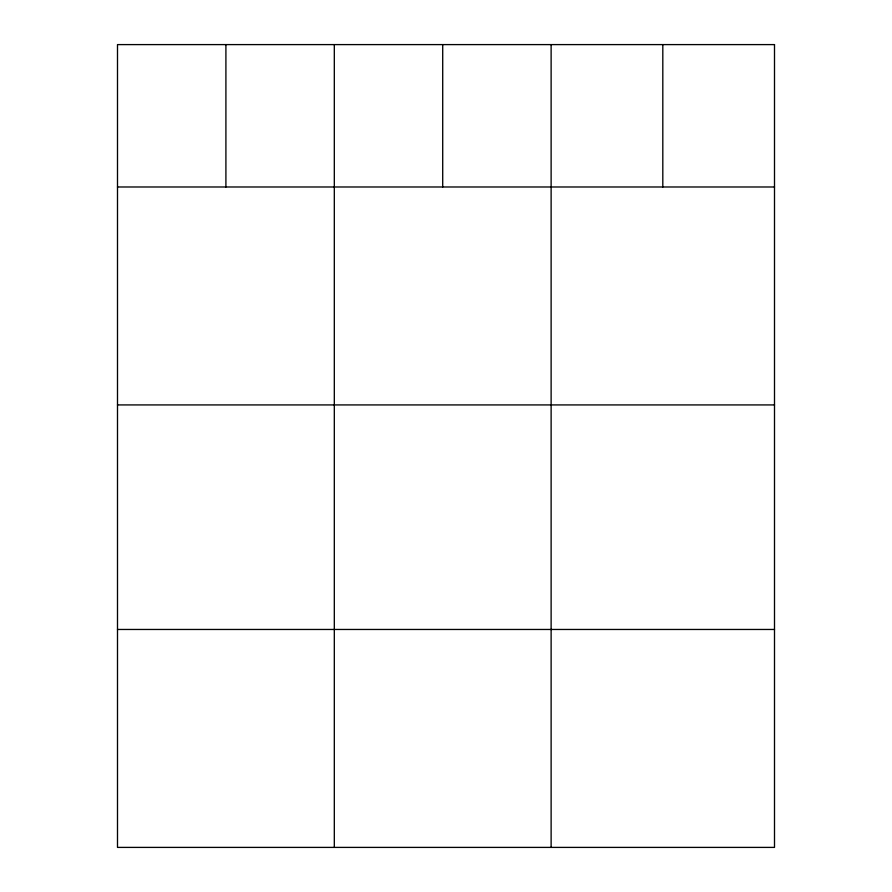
<?xml version="1.0" encoding="UTF-8"?>
<svg xmlns="http://www.w3.org/2000/svg" width="892" height="892" viewBox="0 0 892 892"><rect width="100%" height="100%" fill="white"/><g stroke="black" fill="none" stroke-linecap="round" stroke-linejoin="round"><path stroke-width="1.34" d="M117.499 186.985L774.501 186.985M117.499 404.923L774.501 404.923M117.499 629.462L774.501 629.462M662.812 44.6L662.812 186.985M551.122 44.6L551.122 847.4M442.711 44.6L442.711 186.985M334.31 44.6L334.31 847.4M225.91 44.6L225.91 186.985M774.501 44.6L117.499 44.6L117.499 847.4L774.501 847.4L774.501 44.6"/></g></svg>
